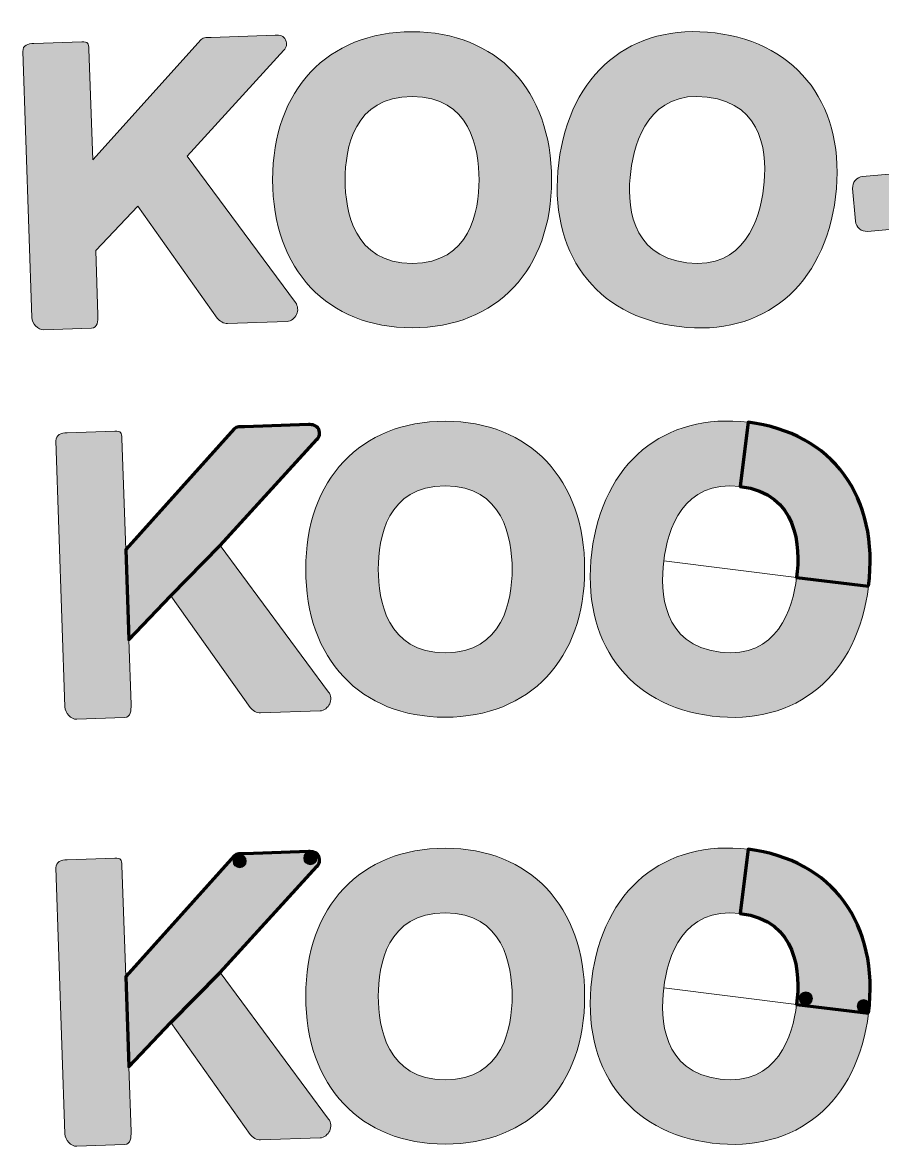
# Model space of a CAD drawing. Header units: inches. Extents: x -593 to 1685, y -710 to 625.
# Drawn here: x 171.1 to 370.1, y 14.8 to 276.4 of the extents above; entities that cross this region are included whole.
import ezdxf

# ---------------------------------------------------------------- set-up
doc = ezdxf.new("R2010")
doc.units = ezdxf.units.IN
doc.header["$MEASUREMENT"] = 0
doc.layers.add('Layer 1', color=7, linetype='Continuous')

# ---------------------------------------------------------------- blocks, each defined once
blk = doc.blocks.new('block 6')
at = {"layer": 'Layer 1', "true_color": 0xffffff}
h = blk.add_hatch(color=7, dxfattribs=at)
h.dxf.hatch_style = 2
edge = h.paths.add_edge_path()
edge.add_spline(control_points=[(331.38, 273.98), (311.93, 276.37), (297.72, 264.58), (295.18, 243.94), (292.65, 223.3), (303.58, 208.42), (323.04, 206.03), (342.49, 203.64), (356.7, 215.43), (359.23, 236.07), (361.77, 256.71), (350.84, 271.59), (331.38, 273.98)], knot_values=[0, 0, 0, 0, 1, 1, 1, 2, 2, 2, 3, 3, 3, 4, 4, 4, 4], degree=3, periodic=1)
edge = h.paths.add_edge_path()
edge.add_spline(control_points=[(324.85, 220.83), (311.47, 222.47), (310.95, 234.73), (311.83, 241.9), (312.71, 249.04), (316.18, 260.78), (329.56, 259.14), (342.94, 257.5), (343.46, 245.26), (342.58, 238.12), (341.7, 230.96), (338.23, 219.18), (324.85, 220.83)], knot_values=[0, 0, 0, 0, 1, 1, 1, 2, 2, 2, 3, 3, 3, 4, 4, 4, 4], degree=3, periodic=1)
h = blk.add_hatch(color=7, dxfattribs=at)
h.dxf.hatch_style = 2
edge = h.paths.add_edge_path()
edge.add_spline(control_points=[(487.93, 274.07), (468.43, 272.12), (457.16, 257.49), (459.23, 236.8), (461.3, 216.11), (475.24, 204), (494.74, 205.95), (514.24, 207.9), (525.51, 222.52), (523.44, 243.22), (521.37, 263.9), (507.44, 276.02), (487.93, 274.07)], knot_values=[0, 0, 0, 0, 1, 1, 1, 2, 2, 2, 3, 3, 3, 4, 4, 4, 4], degree=3, periodic=1)
edge = h.paths.add_edge_path()
edge.add_spline(control_points=[(493.26, 220.78), (479.85, 219.44), (476.64, 231.29), (475.92, 238.46), (475.21, 245.63), (476.01, 257.85), (489.42, 259.19), (502.83, 260.53), (506.03, 248.71), (506.75, 241.55), (507.46, 234.37), (506.67, 222.12), (493.26, 220.78)], knot_values=[0, 0, 0, 0, 1, 1, 1, 2, 2, 2, 3, 3, 3, 4, 4, 4, 4], degree=3, periodic=1)
h = blk.add_hatch(color=7, dxfattribs=at)
h.dxf.hatch_style = 2
edge = h.paths.add_edge_path()
edge.add_spline(control_points=[(560.13, 274.12), (540.6, 275.75), (526.86, 263.42), (525.13, 242.69), (523.39, 221.97), (534.9, 207.53), (554.43, 205.9), (573.96, 204.26), (587.7, 216.6), (589.44, 237.32), (591.17, 258.04), (579.67, 272.48), (560.13, 274.12)], knot_values=[0, 0, 0, 0, 1, 1, 1, 2, 2, 2, 3, 3, 3, 4, 4, 4, 4], degree=3, periodic=1)
edge = h.paths.add_edge_path()
edge.add_spline(control_points=[(555.67, 220.75), (542.24, 221.87), (541.24, 234.11), (541.85, 241.3), (542.45, 248.47), (545.46, 260.34), (558.89, 259.22), (572.32, 258.1), (573.32, 245.89), (572.72, 238.72), (572.12, 231.52), (569.1, 219.63), (555.67, 220.75)], knot_values=[0, 0, 0, 0, 1, 1, 1, 2, 2, 2, 3, 3, 3, 4, 4, 4, 4], degree=3, periodic=1)
h = blk.add_hatch(color=7, dxfattribs=at)
h.dxf.hatch_style = 2
edge = h.paths.add_edge_path()
edge.add_spline(control_points=[(209.21, 245.48), (209.21, 245.48), (231.55, 269.98), (231.55, 269.98), (232.24, 270.74), (232.42, 271.44), (231.99, 272.37), (231.56, 273.3), (230.63, 273.49), (229.6, 273.46), (229.6, 273.46), (214.79, 272.95), (214.79, 272.95), (214.09, 272.93), (212.93, 272.99), (212.46, 272.46), (212.46, 272.46), (187.35, 244.59), (187.35, 244.59), (187.35, 244.59), (186.47, 270.22), (186.47, 270.22), (186.43, 271.63), (186.24, 271.98), (184.84, 271.93), (184.84, 271.93), (173.77, 271.56), (173.77, 271.56), (172.37, 271.51), (171.14, 271.11), (171.19, 269.7), (171.19, 269.7), (173.28, 208.17), (173.28, 208.17), (173.33, 206.76), (174.62, 205.25), (176.03, 205.3), (176.03, 205.3), (187.09, 205.68), (187.09, 205.68), (188.5, 205.73), (188.62, 207.28), (188.57, 208.69), (188.57, 208.69), (188.06, 223.64), (188.06, 223.64), (188.06, 223.64), (197.78, 233.89), (197.78, 233.89), (197.78, 233.89), (216.16, 208.03), (216.16, 208.03), (216.66, 207.32), (217.72, 206.72), (218.58, 206.75), (218.58, 206.75), (232.34, 207.22), (232.34, 207.22), (233.29, 207.25), (234.13, 208.01), (234.54, 208.86), (234.95, 209.72), (234.85, 210.83), (234.29, 211.59), (234.29, 211.59), (209.21, 245.48), (209.21, 245.48)], knot_values=[0, 0, 0, 0, 1, 1, 1, 2, 2, 2, 3, 3, 3, 4, 4, 4, 5, 5, 5, 6, 6, 6, 7, 7, 7, 8, 8, 8, 9, 9, 9, 10, 10, 10, 11, 11, 11, 12, 12, 12, 13, 13, 13, 14, 14, 14, 15, 15, 15, 16, 16, 16, 17, 17, 17, 18, 18, 18, 19, 19, 19, 20, 20, 20, 21, 21, 21, 22, 22, 22, 22], degree=3, periodic=1)
h = blk.add_hatch(color=7, dxfattribs=at)
h.dxf.hatch_style = 2
edge = h.paths.add_edge_path()
edge.add_spline(control_points=[(261.26, 274.24), (241.66, 274.24), (228.99, 260.8), (228.99, 240.01), (228.99, 219.21), (241.66, 205.78), (261.26, 205.78), (280.86, 205.78), (293.53, 219.21), (293.53, 240.01), (293.53, 260.8), (280.86, 274.24), (261.26, 274.24)], knot_values=[0, 0, 0, 0, 1, 1, 1, 2, 2, 2, 3, 3, 3, 4, 4, 4, 4], degree=3, periodic=1)
edge = h.paths.add_edge_path()
edge.add_spline(control_points=[(261.26, 220.68), (247.78, 220.68), (245.77, 232.79), (245.77, 240.01), (245.77, 247.21), (247.78, 259.29), (261.26, 259.29), (274.74, 259.29), (276.75, 247.21), (276.75, 240.01), (276.75, 232.79), (274.74, 220.68), (261.26, 220.68)], knot_values=[0, 0, 0, 0, 1, 1, 1, 2, 2, 2, 3, 3, 3, 4, 4, 4, 4], degree=3, periodic=1)
h = blk.add_hatch(color=7, dxfattribs=at)
h.dxf.hatch_style = 2
edge = h.paths.add_edge_path()
edge.add_spline(control_points=[(439.72, 244.99), (439.72, 244.99), (463.8, 267.77), (463.8, 267.77), (464.55, 268.48), (464.78, 269.17), (464.42, 270.13), (464.06, 271.09), (463.15, 271.34), (462.12, 271.39), (462.12, 271.39), (447.32, 271.98), (447.32, 271.98), (446.61, 272.01), (446.43, 272.11), (445.93, 271.62), (445.93, 271.62), (419.8, 245.65), (419.8, 245.65), (419.8, 245.65), (420.82, 271.27), (420.82, 271.27), (420.88, 272.68), (418.77, 273.12), (417.36, 273.17), (417.36, 273.17), (406.3, 273.61), (406.3, 273.61), (404.9, 273.67), (403.04, 273.39), (402.99, 271.98), (402.99, 271.98), (400.53, 210.46), (400.53, 210.46), (400.47, 209.05), (402.25, 207.43), (403.66, 207.38), (403.66, 207.38), (414.72, 206.93), (414.72, 206.93), (416.13, 206.88), (418.31, 208.34), (418.36, 209.75), (418.36, 209.75), (418.96, 224.7), (418.96, 224.7), (418.96, 224.7), (428.43, 234.24), (428.43, 234.24), (428.43, 234.24), (444.36, 207.11), (444.36, 207.11), (444.81, 206.37), (445.34, 205.71), (446.19, 205.68), (446.19, 205.68), (459.95, 205.13), (459.95, 205.13), (460.9, 205.09), (461.8, 205.78), (462.27, 206.61), (462.75, 207.43), (462.73, 208.55), (462.22, 209.34), (462.22, 209.34), (439.72, 244.99), (439.72, 244.99)], knot_values=[0, 0, 0, 0, 1, 1, 1, 2, 2, 2, 3, 3, 3, 4, 4, 4, 5, 5, 5, 6, 6, 6, 7, 7, 7, 8, 8, 8, 9, 9, 9, 10, 10, 10, 11, 11, 11, 12, 12, 12, 13, 13, 13, 14, 14, 14, 15, 15, 15, 16, 16, 16, 17, 17, 17, 18, 18, 18, 19, 19, 19, 20, 20, 20, 21, 21, 21, 22, 22, 22, 22], degree=3, periodic=1)
h = blk.add_hatch(color=7, dxfattribs=at)
h.dxf.hatch_style = 2
edge = h.paths.add_edge_path()
edge.add_spline(control_points=[(393.66, 240.73), (393.54, 242.13), (392.3, 243.16), (390.9, 243.04), (390.9, 243.04), (365.5, 240.78), (365.5, 240.78), (364.1, 240.66), (363.06, 239.42), (363.19, 238.02), (363.19, 238.02), (363.86, 230.4), (363.86, 230.4), (363.99, 228.99), (365.23, 227.96), (366.63, 228.08), (366.63, 228.08), (392.02, 230.34), (392.02, 230.34), (393.43, 230.46), (394.46, 231.7), (394.34, 233.11), (394.34, 233.11), (393.66, 240.73), (393.66, 240.73)], knot_values=[0, 0, 0, 0, 1, 1, 1, 2, 2, 2, 3, 3, 3, 4, 4, 4, 5, 5, 5, 6, 6, 6, 7, 7, 7, 8, 8, 8, 8], degree=3, periodic=1)
at = {"layer": 'Layer 1', "lineweight": 0}
for points, knots in [([(331.38, 273.98), (311.93, 276.37), (297.72, 264.58), (295.18, 243.94), (292.65, 223.3), (303.58, 208.42), (323.04, 206.03), (342.49, 203.64), (356.7, 215.43), (359.23, 236.07), (361.77, 256.71), (350.84, 271.59), (331.38, 273.98)], [0, 0, 0, 0, 1, 1, 1, 2, 2, 2, 3, 3, 3, 4, 4, 4, 4]), ([(487.93, 274.07), (468.43, 272.12), (457.16, 257.49), (459.23, 236.8), (461.3, 216.11), (475.24, 204), (494.74, 205.95), (514.24, 207.9), (525.51, 222.52), (523.44, 243.22), (521.37, 263.9), (507.44, 276.02), (487.93, 274.07)], [0, 0, 0, 0, 1, 1, 1, 2, 2, 2, 3, 3, 3, 4, 4, 4, 4]), ([(560.13, 274.12), (540.6, 275.75), (526.86, 263.42), (525.13, 242.69), (523.39, 221.97), (534.9, 207.53), (554.43, 205.9), (573.96, 204.26), (587.7, 216.6), (589.44, 237.32), (591.17, 258.04), (579.67, 272.48), (560.13, 274.12)], [0, 0, 0, 0, 1, 1, 1, 2, 2, 2, 3, 3, 3, 4, 4, 4, 4]), ([(209.21, 245.48), (209.21, 245.48), (231.55, 269.98), (231.55, 269.98), (232.24, 270.74), (232.42, 271.44), (231.99, 272.37), (231.56, 273.3), (230.63, 273.49), (229.6, 273.46), (229.6, 273.46), (214.79, 272.95), (214.79, 272.95), (214.09, 272.93), (212.93, 272.99), (212.46, 272.46), (212.46, 272.46), (187.35, 244.59), (187.35, 244.59), (187.35, 244.59), (186.47, 270.22), (186.47, 270.22), (186.43, 271.63), (186.24, 271.98), (184.84, 271.93), (184.84, 271.93), (173.77, 271.56), (173.77, 271.56), (172.37, 271.51), (171.14, 271.11), (171.19, 269.7), (171.19, 269.7), (173.28, 208.17), (173.28, 208.17), (173.33, 206.76), (174.62, 205.25), (176.03, 205.3), (176.03, 205.3), (187.09, 205.68), (187.09, 205.68), (188.5, 205.73), (188.62, 207.28), (188.57, 208.69), (188.57, 208.69), (188.06, 223.64), (188.06, 223.64), (188.06, 223.64), (197.78, 233.89), (197.78, 233.89), (197.78, 233.89), (216.16, 208.03), (216.16, 208.03), (216.66, 207.32), (217.72, 206.72), (218.58, 206.75), (218.58, 206.75), (232.34, 207.22), (232.34, 207.22), (233.29, 207.25), (234.13, 208.01), (234.54, 208.86), (234.95, 209.72), (234.85, 210.83), (234.29, 211.59), (234.29, 211.59), (209.21, 245.48), (209.21, 245.48)], [0, 0, 0, 0, 1, 1, 1, 2, 2, 2, 3, 3, 3, 4, 4, 4, 5, 5, 5, 6, 6, 6, 7, 7, 7, 8, 8, 8, 9, 9, 9, 10, 10, 10, 11, 11, 11, 12, 12, 12, 13, 13, 13, 14, 14, 14, 15, 15, 15, 16, 16, 16, 17, 17, 17, 18, 18, 18, 19, 19, 19, 20, 20, 20, 21, 21, 21, 22, 22, 22, 22]), ([(261.26, 274.24), (241.66, 274.24), (228.99, 260.8), (228.99, 240.01), (228.99, 219.21), (241.66, 205.78), (261.26, 205.78), (280.86, 205.78), (293.53, 219.21), (293.53, 240.01), (293.53, 260.8), (280.86, 274.24), (261.26, 274.24)], [0, 0, 0, 0, 1, 1, 1, 2, 2, 2, 3, 3, 3, 4, 4, 4, 4]), ([(439.72, 244.99), (439.72, 244.99), (463.8, 267.77), (463.8, 267.77), (464.55, 268.48), (464.78, 269.17), (464.42, 270.13), (464.06, 271.09), (463.15, 271.34), (462.12, 271.39), (462.12, 271.39), (447.32, 271.98), (447.32, 271.98), (446.61, 272.01), (446.43, 272.11), (445.93, 271.62), (445.93, 271.62), (419.8, 245.65), (419.8, 245.65), (419.8, 245.65), (420.82, 271.27), (420.82, 271.27), (420.88, 272.68), (418.77, 273.12), (417.36, 273.17), (417.36, 273.17), (406.3, 273.61), (406.3, 273.61), (404.9, 273.67), (403.04, 273.39), (402.99, 271.98), (402.99, 271.98), (400.53, 210.46), (400.53, 210.46), (400.47, 209.05), (402.25, 207.43), (403.66, 207.38), (403.66, 207.38), (414.72, 206.93), (414.72, 206.93), (416.13, 206.88), (418.31, 208.34), (418.36, 209.75), (418.36, 209.75), (418.96, 224.7), (418.96, 224.7), (418.96, 224.7), (428.43, 234.24), (428.43, 234.24), (428.43, 234.24), (444.36, 207.11), (444.36, 207.11), (444.81, 206.37), (445.34, 205.71), (446.19, 205.68), (446.19, 205.68), (459.95, 205.13), (459.95, 205.13), (460.9, 205.09), (461.8, 205.78), (462.27, 206.61), (462.75, 207.43), (462.73, 208.55), (462.22, 209.34), (462.22, 209.34), (439.72, 244.99), (439.72, 244.99)], [0, 0, 0, 0, 1, 1, 1, 2, 2, 2, 3, 3, 3, 4, 4, 4, 5, 5, 5, 6, 6, 6, 7, 7, 7, 8, 8, 8, 9, 9, 9, 10, 10, 10, 11, 11, 11, 12, 12, 12, 13, 13, 13, 14, 14, 14, 15, 15, 15, 16, 16, 16, 17, 17, 17, 18, 18, 18, 19, 19, 19, 20, 20, 20, 21, 21, 21, 22, 22, 22, 22]), ([(261.26, 220.68), (247.78, 220.68), (245.77, 232.79), (245.77, 240.01), (245.77, 247.21), (247.78, 259.29), (261.26, 259.29), (274.74, 259.29), (276.75, 247.21), (276.75, 240.01), (276.75, 232.79), (274.74, 220.68), (261.26, 220.68)], [0, 0, 0, 0, 1, 1, 1, 2, 2, 2, 3, 3, 3, 4, 4, 4, 4]), ([(324.85, 220.83), (311.47, 222.47), (310.95, 234.73), (311.83, 241.9), (312.71, 249.04), (316.18, 260.78), (329.56, 259.14), (342.94, 257.5), (343.46, 245.26), (342.58, 238.12), (341.7, 230.96), (338.23, 219.18), (324.85, 220.83)], [0, 0, 0, 0, 1, 1, 1, 2, 2, 2, 3, 3, 3, 4, 4, 4, 4]), ([(493.26, 220.78), (479.85, 219.44), (476.64, 231.29), (475.92, 238.46), (475.21, 245.63), (476.01, 257.85), (489.42, 259.19), (502.83, 260.53), (506.03, 248.71), (506.75, 241.55), (507.46, 234.37), (506.67, 222.12), (493.26, 220.78)], [0, 0, 0, 0, 1, 1, 1, 2, 2, 2, 3, 3, 3, 4, 4, 4, 4]), ([(555.67, 220.75), (542.24, 221.87), (541.24, 234.11), (541.85, 241.3), (542.45, 248.47), (545.46, 260.34), (558.89, 259.22), (572.32, 258.1), (573.32, 245.89), (572.72, 238.72), (572.12, 231.52), (569.1, 219.63), (555.67, 220.75)], [0, 0, 0, 0, 1, 1, 1, 2, 2, 2, 3, 3, 3, 4, 4, 4, 4]), ([(393.66, 240.73), (393.54, 242.13), (392.3, 243.16), (390.9, 243.04), (390.9, 243.04), (365.5, 240.78), (365.5, 240.78), (364.1, 240.66), (363.06, 239.42), (363.19, 238.02), (363.19, 238.02), (363.86, 230.4), (363.86, 230.4), (363.99, 228.99), (365.23, 227.96), (366.63, 228.08), (366.63, 228.08), (392.02, 230.34), (392.02, 230.34), (393.43, 230.46), (394.46, 231.7), (394.34, 233.11), (394.34, 233.11), (393.66, 240.73), (393.66, 240.73)], [0, 0, 0, 0, 1, 1, 1, 2, 2, 2, 3, 3, 3, 4, 4, 4, 5, 5, 5, 6, 6, 6, 7, 7, 7, 8, 8, 8, 8])]:
    blk.add_open_spline(points, degree=3, knots=knots, dxfattribs=at)

msp = doc.modelspace()

# ---------------------------------------------------------------- hatches: boundary and pattern name
at = {"layer": 'Layer 1', "true_color": 0xffffff}
h = msp.add_hatch(color=7, dxfattribs=at)
h.dxf.hatch_style = 2
edge = h.paths.add_edge_path()
edge.add_spline(control_points=[(350.23, 148.03), (349.34, 140.86), (345.87, 129.11), (332.51, 130.74), (319.12, 132.4), (318.62, 144.64), (319.48, 151.8), (320.35, 158.97), (323.84, 170.69), (337.2, 169.06), (337.2, 169.06), (339.04, 183.9), (339.04, 183.9), (319.58, 186.27), (305.36, 174.49), (302.83, 153.87), (300.31, 133.21), (311.22, 118.35), (330.68, 115.95), (350.13, 113.56), (364.36, 125.36), (366.88, 145.99), (366.88, 145.99), (350.23, 148.03), (350.23, 148.03)], knot_values=[0, 0, 0, 0, 1, 1, 1, 2, 2, 2, 3, 3, 3, 4, 4, 4, 5, 5, 5, 6, 6, 6, 7, 7, 7, 8, 8, 8, 8], degree=3, periodic=1)
at = {"layer": 'Layer 1', "true_color": 0x4d4d4d}
h = msp.add_hatch(color=251, dxfattribs=at)
h.dxf.hatch_style = 2
edge = h.paths.add_edge_path()
edge.add_spline(control_points=[(239.19, 179.9), (239.19, 179.9), (216.86, 155.4), (216.86, 155.4), (216.86, 155.4), (205.43, 143.79), (205.43, 143.79), (205.43, 143.79), (195.72, 133.57), (195.72, 133.57), (195.72, 133.57), (195.01, 154.5), (195.01, 154.5), (195.01, 154.5), (220.12, 182.37), (220.12, 182.37), (220.58, 182.91), (221.73, 182.86), (222.44, 182.88), (222.44, 182.88), (237.25, 183.37), (237.25, 183.37), (238.28, 183.42), (239.22, 183.21), (239.65, 182.29), (240.06, 181.35), (239.88, 180.66), (239.19, 179.9)], knot_values=[0, 0, 0, 0, 1, 1, 1, 2, 2, 2, 3, 3, 3, 4, 4, 4, 5, 5, 5, 6, 6, 6, 7, 7, 7, 8, 8, 8, 9, 9, 9, 9], degree=3, periodic=1)
at = {"layer": 'Layer 1', "true_color": 0xffffff}
h = msp.add_hatch(color=7, dxfattribs=at)
h.dxf.hatch_style = 2
edge = h.paths.add_edge_path()
edge.add_spline(control_points=[(268.91, 184.15), (249.31, 184.15), (236.64, 170.72), (236.64, 149.92), (236.64, 129.13), (249.31, 115.69), (268.91, 115.69), (288.51, 115.69), (301.18, 129.13), (301.18, 149.92), (301.18, 170.72), (288.51, 184.15), (268.91, 184.15)], knot_values=[0, 0, 0, 0, 1, 1, 1, 2, 2, 2, 3, 3, 3, 4, 4, 4, 4], degree=3, periodic=1)
edge = h.paths.add_edge_path()
edge.add_spline(control_points=[(268.91, 130.6), (255.43, 130.6), (253.42, 142.71), (253.42, 149.92), (253.42, 157.12), (255.43, 169.2), (268.91, 169.2), (282.39, 169.2), (284.4, 157.12), (284.4, 149.92), (284.4, 142.71), (282.39, 130.6), (268.91, 130.6)], knot_values=[0, 0, 0, 0, 1, 1, 1, 2, 2, 2, 3, 3, 3, 4, 4, 4, 4], degree=3, periodic=1)
at = {"layer": 'Layer 1', "true_color": 0x4d4d4d}
h = msp.add_hatch(color=251, dxfattribs=at)
h.dxf.hatch_style = 2
edge = h.paths.add_edge_path()
edge.add_spline(control_points=[(366.88, 145.99), (366.88, 145.99), (350.23, 148.03), (350.23, 148.03), (351.1, 155.19), (350.59, 167.41), (337.2, 169.06), (337.2, 169.06), (339.04, 183.9), (339.04, 183.9), (358.49, 181.5), (369.43, 166.61), (366.88, 145.99)], knot_values=[0, 0, 0, 0, 1, 1, 1, 2, 2, 2, 3, 3, 3, 4, 4, 4, 4], degree=3, periodic=1)
at = {"layer": 'Layer 1', "true_color": 0xffffff}
h = msp.add_hatch(color=7, dxfattribs=at)
h.dxf.hatch_style = 2
edge = h.paths.add_edge_path()
edge.add_spline(control_points=[(195.72, 133.57), (195.72, 133.57), (196.23, 118.6), (196.23, 118.6), (196.28, 117.2), (196.15, 115.65), (194.75, 115.59), (194.75, 115.59), (183.69, 115.21), (183.69, 115.21), (182.28, 115.16), (180.98, 116.67), (180.93, 118.09), (180.93, 118.09), (178.84, 179.62), (178.84, 179.62), (178.79, 181.02), (180.01, 181.43), (181.41, 181.48), (181.41, 181.48), (192.48, 181.84), (192.48, 181.84), (193.88, 181.89), (194.09, 181.56), (194.11, 180.13), (194.11, 180.13), (195.01, 154.5), (195.01, 154.5), (195.01, 154.5), (195.72, 133.57), (195.72, 133.57)], knot_values=[0, 0, 0, 0, 1, 1, 1, 2, 2, 2, 3, 3, 3, 4, 4, 4, 5, 5, 5, 6, 6, 6, 7, 7, 7, 8, 8, 8, 9, 9, 9, 10, 10, 10, 10], degree=3, periodic=1)
h = msp.add_hatch(color=7, dxfattribs=at)
h.dxf.hatch_style = 2
edge = h.paths.add_edge_path()
edge.add_spline(control_points=[(242.2, 118.78), (241.77, 117.92), (240.92, 117.18), (239.98, 117.12), (239.98, 117.12), (226.21, 116.67), (226.21, 116.67), (225.37, 116.64), (224.3, 117.23), (223.82, 117.94), (223.82, 117.94), (205.43, 143.79), (205.43, 143.79), (205.43, 143.79), (216.86, 155.4), (216.86, 155.4), (216.86, 155.4), (241.95, 121.51), (241.95, 121.51), (242.51, 120.74), (242.61, 119.62), (242.2, 118.78)], knot_values=[0, 0, 0, 0, 1, 1, 1, 2, 2, 2, 3, 3, 3, 4, 4, 4, 5, 5, 5, 6, 6, 6, 7, 7, 7, 7], degree=3, periodic=1)
h = msp.add_hatch(color=7, dxfattribs=at)
h.dxf.hatch_style = 2
edge = h.paths.add_edge_path()
edge.add_spline(control_points=[(350.23, 49.25), (349.34, 42.08), (345.87, 30.33), (332.51, 31.96), (319.12, 33.62), (318.62, 45.86), (319.48, 53.02), (320.35, 60.19), (323.84, 71.92), (337.2, 70.28), (337.2, 70.28), (339.04, 85.12), (339.04, 85.12), (319.58, 87.49), (305.36, 75.71), (302.83, 55.09), (300.31, 34.44), (311.22, 19.57), (330.68, 17.17), (350.13, 14.78), (364.36, 26.58), (366.88, 47.21), (366.88, 47.21), (350.23, 49.25), (350.23, 49.25)], knot_values=[0, 0, 0, 0, 1, 1, 1, 2, 2, 2, 3, 3, 3, 4, 4, 4, 5, 5, 5, 6, 6, 6, 7, 7, 7, 8, 8, 8, 8], degree=3, periodic=1)
at = {"layer": 'Layer 1', "true_color": 0x4d4d4d}
h = msp.add_hatch(color=251, dxfattribs=at)
h.dxf.hatch_style = 2
edge = h.paths.add_edge_path()
edge.add_spline(control_points=[(239.19, 81.12), (239.19, 81.12), (216.86, 56.62), (216.86, 56.62), (216.86, 56.62), (205.43, 45.02), (205.43, 45.02), (205.43, 45.02), (195.72, 34.79), (195.72, 34.79), (195.72, 34.79), (195.01, 55.73), (195.01, 55.73), (195.01, 55.73), (220.12, 83.59), (220.12, 83.59), (220.58, 84.13), (221.73, 84.08), (222.44, 84.1), (222.44, 84.1), (237.25, 84.59), (237.25, 84.59), (238.28, 84.64), (239.22, 84.43), (239.65, 83.52), (240.06, 82.57), (239.88, 81.88), (239.19, 81.12)], knot_values=[0, 0, 0, 0, 1, 1, 1, 2, 2, 2, 3, 3, 3, 4, 4, 4, 5, 5, 5, 6, 6, 6, 7, 7, 7, 8, 8, 8, 9, 9, 9, 9], degree=3, periodic=1)
at = {"layer": 'Layer 1', "true_color": 0xffffff}
h = msp.add_hatch(color=7, dxfattribs=at)
h.dxf.hatch_style = 2
edge = h.paths.add_edge_path()
edge.add_spline(control_points=[(222.87, 82.38), (222.87, 83.22), (222.19, 83.9), (221.34, 83.9), (220.5, 83.9), (219.82, 83.22), (219.82, 82.38), (219.82, 81.53), (220.5, 80.85), (221.34, 80.85), (222.19, 80.85), (222.87, 81.53), (222.87, 82.38)], knot_values=[0, 0, 0, 0, 1, 1, 1, 2, 2, 2, 3, 3, 3, 4, 4, 4, 4], degree=3, periodic=1)
h = msp.add_hatch(color=7, dxfattribs=at)
h.dxf.hatch_style = 2
edge = h.paths.add_edge_path()
edge.add_spline(control_points=[(239.23, 83.06), (239.23, 83.91), (238.54, 84.59), (237.7, 84.59), (236.86, 84.59), (236.18, 83.91), (236.18, 83.06), (236.18, 82.22), (236.86, 81.54), (237.7, 81.54), (238.54, 81.54), (239.23, 82.22), (239.23, 83.06)], knot_values=[0, 0, 0, 0, 1, 1, 1, 2, 2, 2, 3, 3, 3, 4, 4, 4, 4], degree=3, periodic=1)
h = msp.add_hatch(color=7, dxfattribs=at)
h.dxf.hatch_style = 2
edge = h.paths.add_edge_path()
edge.add_spline(control_points=[(268.91, 85.37), (249.31, 85.37), (236.64, 71.94), (236.64, 51.14), (236.64, 30.35), (249.31, 16.92), (268.91, 16.92), (288.51, 16.92), (301.18, 30.35), (301.18, 51.14), (301.18, 71.94), (288.51, 85.37), (268.91, 85.37)], knot_values=[0, 0, 0, 0, 1, 1, 1, 2, 2, 2, 3, 3, 3, 4, 4, 4, 4], degree=3, periodic=1)
edge = h.paths.add_edge_path()
edge.add_spline(control_points=[(268.91, 31.82), (255.43, 31.82), (253.42, 43.93), (253.42, 51.14), (253.42, 58.35), (255.43, 70.42), (268.91, 70.42), (282.39, 70.42), (284.4, 58.35), (284.4, 51.14), (284.4, 43.93), (282.39, 31.82), (268.91, 31.82)], knot_values=[0, 0, 0, 0, 1, 1, 1, 2, 2, 2, 3, 3, 3, 4, 4, 4, 4], degree=3, periodic=1)
at = {"layer": 'Layer 1', "true_color": 0x4d4d4d}
h = msp.add_hatch(color=251, dxfattribs=at)
h.dxf.hatch_style = 2
edge = h.paths.add_edge_path()
edge.add_spline(control_points=[(366.88, 47.21), (366.88, 47.21), (350.23, 49.25), (350.23, 49.25), (351.1, 56.41), (350.59, 68.63), (337.2, 70.28), (337.2, 70.28), (339.04, 85.12), (339.04, 85.12), (358.49, 82.73), (369.43, 67.84), (366.88, 47.21)], knot_values=[0, 0, 0, 0, 1, 1, 1, 2, 2, 2, 3, 3, 3, 4, 4, 4, 4], degree=3, periodic=1)
at = {"layer": 'Layer 1', "true_color": 0xffffff}
h = msp.add_hatch(color=7, dxfattribs=at)
h.dxf.hatch_style = 2
edge = h.paths.add_edge_path()
edge.add_spline(control_points=[(195.72, 34.79), (195.72, 34.79), (196.23, 19.83), (196.23, 19.83), (196.28, 18.42), (196.15, 16.87), (194.75, 16.82), (194.75, 16.82), (183.69, 16.43), (183.69, 16.43), (182.28, 16.38), (180.98, 17.89), (180.93, 19.32), (180.93, 19.32), (178.84, 80.84), (178.84, 80.84), (178.79, 82.24), (180.01, 82.65), (181.41, 82.7), (181.41, 82.7), (192.48, 83.06), (192.48, 83.06), (193.88, 83.11), (194.09, 82.78), (194.11, 81.35), (194.11, 81.35), (195.01, 55.73), (195.01, 55.73), (195.01, 55.73), (195.72, 34.79), (195.72, 34.79)], knot_values=[0, 0, 0, 0, 1, 1, 1, 2, 2, 2, 3, 3, 3, 4, 4, 4, 5, 5, 5, 6, 6, 6, 7, 7, 7, 8, 8, 8, 9, 9, 9, 10, 10, 10, 10], degree=3, periodic=1)
h = msp.add_hatch(color=7, dxfattribs=at)
h.dxf.hatch_style = 2
edge = h.paths.add_edge_path()
edge.add_spline(control_points=[(242.2, 20), (241.77, 19.14), (240.92, 18.4), (239.98, 18.35), (239.98, 18.35), (226.21, 17.89), (226.21, 17.89), (225.37, 17.86), (224.3, 18.45), (223.82, 19.16), (223.82, 19.16), (205.43, 45.02), (205.43, 45.02), (205.43, 45.02), (216.86, 56.62), (216.86, 56.62), (216.86, 56.62), (241.95, 22.73), (241.95, 22.73), (242.51, 21.97), (242.61, 20.85), (242.2, 20)], knot_values=[0, 0, 0, 0, 1, 1, 1, 2, 2, 2, 3, 3, 3, 4, 4, 4, 5, 5, 5, 6, 6, 6, 7, 7, 7, 7], degree=3, periodic=1)
h = msp.add_hatch(color=7, dxfattribs=at)
h.dxf.hatch_style = 2
edge = h.paths.add_edge_path()
edge.add_spline(control_points=[(353.88, 50.61), (353.88, 51.45), (353.2, 52.13), (352.35, 52.13), (351.51, 52.13), (350.83, 51.45), (350.83, 50.61), (350.83, 49.76), (351.51, 49.08), (352.35, 49.08), (353.2, 49.08), (353.88, 49.76), (353.88, 50.61)], knot_values=[0, 0, 0, 0, 1, 1, 1, 2, 2, 2, 3, 3, 3, 4, 4, 4, 4], degree=3, periodic=1)
h = msp.add_hatch(color=7, dxfattribs=at)
h.dxf.hatch_style = 2
edge = h.paths.add_edge_path()
edge.add_spline(control_points=[(367.28, 48.84), (367.28, 49.69), (366.6, 50.37), (365.76, 50.37), (364.92, 50.37), (364.23, 49.69), (364.23, 48.84), (364.23, 48), (364.92, 47.32), (365.76, 47.32), (366.6, 47.32), (367.28, 48), (367.28, 48.84)], knot_values=[0, 0, 0, 0, 1, 1, 1, 2, 2, 2, 3, 3, 3, 4, 4, 4, 4], degree=3, periodic=1)

# ---------------------------------------------------------------- linework, layer by layer
at = {"layer": 'Layer 1', "lineweight": 0}
for points in [[(350.23, 148.03), (319.48, 151.83)], [(350.23, 49.25), (319.48, 53.05)]]:
    msp.add_lwpolyline(points, dxfattribs=at)
for points, knots in [([(350.23, 148.03), (349.34, 140.86), (345.87, 129.11), (332.51, 130.74), (319.12, 132.4), (318.62, 144.64), (319.48, 151.8), (320.35, 158.97), (323.84, 170.69), (337.2, 169.06), (337.2, 169.06), (339.04, 183.9), (339.04, 183.9), (319.58, 186.27), (305.36, 174.49), (302.83, 153.87), (300.31, 133.21), (311.22, 118.35), (330.68, 115.95), (350.13, 113.56), (364.36, 125.36), (366.88, 145.99), (366.88, 145.99), (350.23, 148.03), (350.23, 148.03)], [0, 0, 0, 0, 1, 1, 1, 2, 2, 2, 3, 3, 3, 4, 4, 4, 5, 5, 5, 6, 6, 6, 7, 7, 7, 8, 8, 8, 8]), ([(268.91, 184.15), (249.31, 184.15), (236.64, 170.72), (236.64, 149.92), (236.64, 129.13), (249.31, 115.69), (268.91, 115.69), (288.51, 115.69), (301.18, 129.13), (301.18, 149.92), (301.18, 170.72), (288.51, 184.15), (268.91, 184.15)], [0, 0, 0, 0, 1, 1, 1, 2, 2, 2, 3, 3, 3, 4, 4, 4, 4]), ([(195.72, 133.57), (195.72, 133.57), (196.23, 118.6), (196.23, 118.6), (196.28, 117.2), (196.15, 115.65), (194.75, 115.59), (194.75, 115.59), (183.69, 115.21), (183.69, 115.21), (182.28, 115.16), (180.98, 116.67), (180.93, 118.09), (180.93, 118.09), (178.84, 179.62), (178.84, 179.62), (178.79, 181.02), (180.01, 181.43), (181.41, 181.48), (181.41, 181.48), (192.48, 181.84), (192.48, 181.84), (193.88, 181.89), (194.09, 181.56), (194.11, 180.13), (194.11, 180.13), (195.01, 154.5), (195.01, 154.5), (195.01, 154.5), (195.72, 133.57), (195.72, 133.57)], [0, 0, 0, 0, 1, 1, 1, 2, 2, 2, 3, 3, 3, 4, 4, 4, 5, 5, 5, 6, 6, 6, 7, 7, 7, 8, 8, 8, 9, 9, 9, 10, 10, 10, 10]), ([(268.91, 130.6), (255.43, 130.6), (253.42, 142.71), (253.42, 149.92), (253.42, 157.12), (255.43, 169.2), (268.91, 169.2), (282.39, 169.2), (284.4, 157.12), (284.4, 149.92), (284.4, 142.71), (282.39, 130.6), (268.91, 130.6)], [0, 0, 0, 0, 1, 1, 1, 2, 2, 2, 3, 3, 3, 4, 4, 4, 4]), ([(242.2, 118.78), (241.77, 117.92), (240.92, 117.18), (239.98, 117.12), (239.98, 117.12), (226.21, 116.67), (226.21, 116.67), (225.37, 116.64), (224.3, 117.23), (223.82, 117.94), (223.82, 117.94), (205.43, 143.79), (205.43, 143.79), (205.43, 143.79), (216.86, 155.4), (216.86, 155.4), (216.86, 155.4), (241.95, 121.51), (241.95, 121.51), (242.51, 120.74), (242.61, 119.62), (242.2, 118.78)], [0, 0, 0, 0, 1, 1, 1, 2, 2, 2, 3, 3, 3, 4, 4, 4, 5, 5, 5, 6, 6, 6, 7, 7, 7, 7]), ([(350.23, 49.25), (349.34, 42.08), (345.87, 30.33), (332.51, 31.96), (319.12, 33.62), (318.62, 45.86), (319.48, 53.02), (320.35, 60.19), (323.84, 71.92), (337.2, 70.28), (337.2, 70.28), (339.04, 85.12), (339.04, 85.12), (319.58, 87.49), (305.36, 75.71), (302.83, 55.09), (300.31, 34.44), (311.22, 19.57), (330.68, 17.17), (350.13, 14.78), (364.36, 26.58), (366.88, 47.21), (366.88, 47.21), (350.23, 49.25), (350.23, 49.25)], [0, 0, 0, 0, 1, 1, 1, 2, 2, 2, 3, 3, 3, 4, 4, 4, 5, 5, 5, 6, 6, 6, 7, 7, 7, 8, 8, 8, 8]), ([(222.87, 82.38), (222.87, 83.22), (222.19, 83.9), (221.34, 83.9), (220.5, 83.9), (219.82, 83.22), (219.82, 82.38), (219.82, 81.53), (220.5, 80.85), (221.34, 80.85), (222.19, 80.85), (222.87, 81.53), (222.87, 82.38)], [0, 0, 0, 0, 1, 1, 1, 2, 2, 2, 3, 3, 3, 4, 4, 4, 4]), ([(239.23, 83.06), (239.23, 83.91), (238.54, 84.59), (237.7, 84.59), (236.86, 84.59), (236.18, 83.91), (236.18, 83.06), (236.18, 82.22), (236.86, 81.54), (237.7, 81.54), (238.54, 81.54), (239.23, 82.22), (239.23, 83.06)], [0, 0, 0, 0, 1, 1, 1, 2, 2, 2, 3, 3, 3, 4, 4, 4, 4]), ([(268.91, 85.37), (249.31, 85.37), (236.64, 71.94), (236.64, 51.14), (236.64, 30.35), (249.31, 16.92), (268.91, 16.92), (288.51, 16.92), (301.18, 30.35), (301.18, 51.14), (301.18, 71.94), (288.51, 85.37), (268.91, 85.37)], [0, 0, 0, 0, 1, 1, 1, 2, 2, 2, 3, 3, 3, 4, 4, 4, 4]), ([(195.72, 34.79), (195.72, 34.79), (196.23, 19.83), (196.23, 19.83), (196.28, 18.42), (196.15, 16.87), (194.75, 16.82), (194.75, 16.82), (183.69, 16.43), (183.69, 16.43), (182.28, 16.38), (180.98, 17.89), (180.93, 19.32), (180.93, 19.32), (178.84, 80.84), (178.84, 80.84), (178.79, 82.24), (180.01, 82.65), (181.41, 82.7), (181.41, 82.7), (192.48, 83.06), (192.48, 83.06), (193.88, 83.11), (194.09, 82.78), (194.11, 81.35), (194.11, 81.35), (195.01, 55.73), (195.01, 55.73), (195.01, 55.73), (195.72, 34.79), (195.72, 34.79)], [0, 0, 0, 0, 1, 1, 1, 2, 2, 2, 3, 3, 3, 4, 4, 4, 5, 5, 5, 6, 6, 6, 7, 7, 7, 8, 8, 8, 9, 9, 9, 10, 10, 10, 10]), ([(268.91, 31.82), (255.43, 31.82), (253.42, 43.93), (253.42, 51.14), (253.42, 58.35), (255.43, 70.42), (268.91, 70.42), (282.39, 70.42), (284.4, 58.35), (284.4, 51.14), (284.4, 43.93), (282.39, 31.82), (268.91, 31.82)], [0, 0, 0, 0, 1, 1, 1, 2, 2, 2, 3, 3, 3, 4, 4, 4, 4]), ([(242.2, 20), (241.77, 19.14), (240.92, 18.4), (239.98, 18.35), (239.98, 18.35), (226.21, 17.89), (226.21, 17.89), (225.37, 17.86), (224.3, 18.45), (223.82, 19.16), (223.82, 19.16), (205.43, 45.02), (205.43, 45.02), (205.43, 45.02), (216.86, 56.62), (216.86, 56.62), (216.86, 56.62), (241.95, 22.73), (241.95, 22.73), (242.51, 21.97), (242.61, 20.85), (242.2, 20)], [0, 0, 0, 0, 1, 1, 1, 2, 2, 2, 3, 3, 3, 4, 4, 4, 5, 5, 5, 6, 6, 6, 7, 7, 7, 7]), ([(353.88, 50.61), (353.88, 51.45), (353.2, 52.13), (352.35, 52.13), (351.51, 52.13), (350.83, 51.45), (350.83, 50.61), (350.83, 49.76), (351.51, 49.08), (352.35, 49.08), (353.2, 49.08), (353.88, 49.76), (353.88, 50.61)], [0, 0, 0, 0, 1, 1, 1, 2, 2, 2, 3, 3, 3, 4, 4, 4, 4]), ([(367.28, 48.84), (367.28, 49.69), (366.6, 50.37), (365.76, 50.37), (364.92, 50.37), (364.23, 49.69), (364.23, 48.84), (364.23, 48), (364.92, 47.32), (365.76, 47.32), (366.6, 47.32), (367.28, 48), (367.28, 48.84)], [0, 0, 0, 0, 1, 1, 1, 2, 2, 2, 3, 3, 3, 4, 4, 4, 4])]:
    msp.add_open_spline(points, degree=3, knots=knots, dxfattribs=at)
at = {"layer": 'Layer 1', "color": 251, "lineweight": 211, "true_color": 0x4d4d4d}
for points, knots in [([(239.19, 179.9), (239.19, 179.9), (216.86, 155.4), (216.86, 155.4), (216.86, 155.4), (205.43, 143.79), (205.43, 143.79), (205.43, 143.79), (195.72, 133.57), (195.72, 133.57), (195.72, 133.57), (195.01, 154.5), (195.01, 154.5), (195.01, 154.5), (220.12, 182.37), (220.12, 182.37), (220.58, 182.91), (221.73, 182.86), (222.44, 182.88), (222.44, 182.88), (237.25, 183.37), (237.25, 183.37), (238.28, 183.42), (239.22, 183.21), (239.65, 182.29), (240.06, 181.35), (239.88, 180.66), (239.19, 179.9)], [0, 0, 0, 0, 1, 1, 1, 2, 2, 2, 3, 3, 3, 4, 4, 4, 5, 5, 5, 6, 6, 6, 7, 7, 7, 8, 8, 8, 9, 9, 9, 9]), ([(366.88, 145.99), (366.88, 145.99), (350.23, 148.03), (350.23, 148.03), (351.1, 155.19), (350.59, 167.41), (337.2, 169.06), (337.2, 169.06), (339.04, 183.9), (339.04, 183.9), (358.49, 181.5), (369.43, 166.61), (366.88, 145.99)], [0, 0, 0, 0, 1, 1, 1, 2, 2, 2, 3, 3, 3, 4, 4, 4, 4]), ([(239.19, 81.12), (239.19, 81.12), (216.86, 56.62), (216.86, 56.62), (216.86, 56.62), (205.43, 45.02), (205.43, 45.02), (205.43, 45.02), (195.72, 34.79), (195.72, 34.79), (195.72, 34.79), (195.01, 55.73), (195.01, 55.73), (195.01, 55.73), (220.12, 83.59), (220.12, 83.59), (220.58, 84.13), (221.73, 84.08), (222.44, 84.1), (222.44, 84.1), (237.25, 84.59), (237.25, 84.59), (238.28, 84.64), (239.22, 84.43), (239.65, 83.52), (240.06, 82.57), (239.88, 81.88), (239.19, 81.12)], [0, 0, 0, 0, 1, 1, 1, 2, 2, 2, 3, 3, 3, 4, 4, 4, 5, 5, 5, 6, 6, 6, 7, 7, 7, 8, 8, 8, 9, 9, 9, 9]), ([(366.88, 47.21), (366.88, 47.21), (350.23, 49.25), (350.23, 49.25), (351.1, 56.41), (350.59, 68.63), (337.2, 70.28), (337.2, 70.28), (339.04, 85.12), (339.04, 85.12), (358.49, 82.73), (369.43, 67.84), (366.88, 47.21)], [0, 0, 0, 0, 1, 1, 1, 2, 2, 2, 3, 3, 3, 4, 4, 4, 4])]:
    msp.add_open_spline(points, degree=3, knots=knots, dxfattribs=at)

# ---------------------------------------------------------------- block references
at = {"layer": 'Layer 1'}
msp.add_blockref('block 6', (0, 0), dxfattribs=at)

doc.saveas('drawing.dxf')
